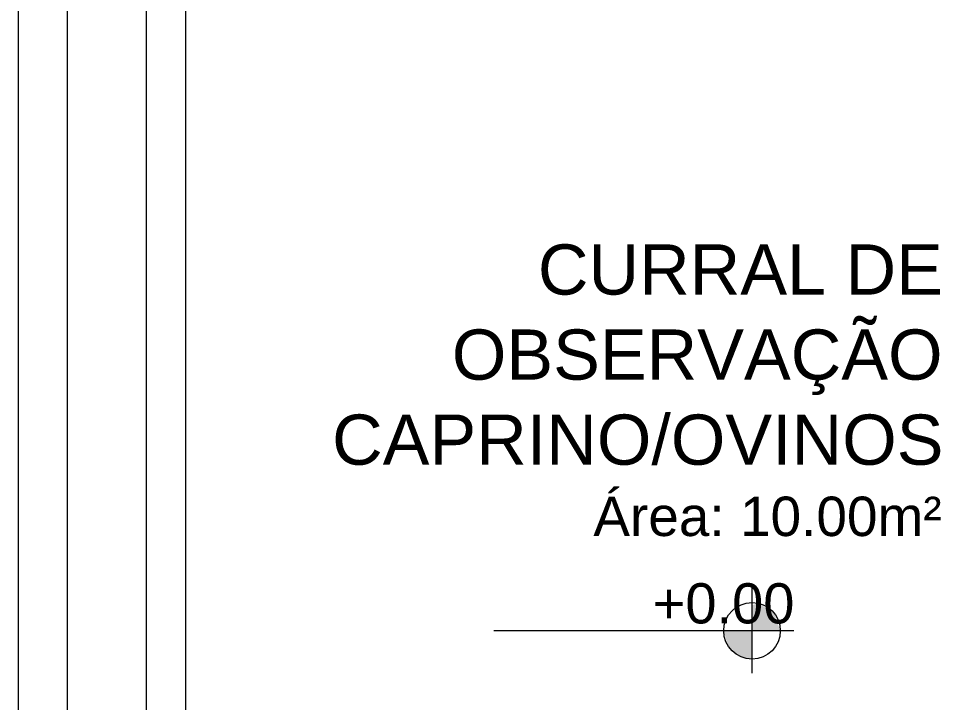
# Model space of a CAD drawing. Header units: metres. Extents: x 147 to 427, y -16 to 162.
# Drawn here: x 298.926 to 301.27, y 100.242 to 101.98 of the extents above; entities that cross this region are included whole.
import ezdxf

# ---------------------------------------------------------------- set-up
doc = ezdxf.new("R2010")
doc.units = ezdxf.units.M
doc.layers.add('1053_ARQ_BASE_MATADOURO_dwg', color=7, linetype='Continuous', lineweight=5, true_color=0x767676)
for name, color, linetype, lineweight in [('A-TEXTO1', 7, 'Continuous', 5), ('A-VISTA01', 7, 'Continuous', 20), ('A-VISTA04', 7, 'Continuous', 5), ('A-VISTA06', 7, 'Continuous', 5)]:
    doc.layers.add(name, color=color, linetype=linetype, lineweight=lineweight)
doc.styles.add('Arial_2', font='arial.ttf', dxfattribs={"height": 0.1275})
doc.styles.add('Arial_3', font='arial.ttf', dxfattribs={"height": 0.1})
doc.styles.add('Arial_9', font='arial.ttf', dxfattribs={"height": 0.102})

# ---------------------------------------------------------------- blocks, each defined once
blk = doc.blocks.new('1053_ARQ_BASE_MATADOURO_dwg_arq geral tgov-4039641-TÉRREO 1_20 - Dependente 1')
at = {"layer": 'A-TEXTO1', "lineweight": 9, "true_color": 0xe2e2e2}
h = blk.add_hatch(color=254, dxfattribs=at)
h.paths.add_polyline_path([(2.1888, 17.1667), (2.1888, 17.2385), (2.1169, 17.2385), (2.1265, 17.2026), (2.1528, 17.1763), (2.1702, 17.1691)])
h.paths.add_polyline_path([(2.1888, 17.2385), (2.2606, 17.2385), (2.245, 17.2833), (2.2048, 17.3086), (2.1888, 17.3033), (2.1888, 17.2545)])
at = {"layer": 'A-TEXTO1', "color": 253, "true_color": 0xaaaaaa}
for p, q in [((2.1888, 17.1311), (2.1888, 17.3583)), ((2.2952, 17.2385), (1.5323, 17.2385))]:
    blk.add_line(p, q, dxfattribs=at)
blk.add_circle((2.1888, 17.2385), 0.0719, dxfattribs=at)
at = {"layer": 'A-VISTA01', "color": 253, "true_color": 0xaaaaaa, "flags": 128}
blk.add_lwpolyline([(0.4496, 15.7782), (1.7496, 15.7782), (1.7496, 16.0282), (0.4496, 16.0282), (0.4496, 19.9261)], dxfattribs=at)
at = {"layer": 'A-VISTA04', "color": 253, "true_color": 0xaaaaaa}
blk.add_line((0.3246, 16.0032), (0.3246, 20.0532), dxfattribs=at)
at = {"layer": 'A-VISTA06', "color": 253, "true_color": 0xaaaaaa}
for p, q in [((0.6496, 16.0281), (0.6496, 20.0281)), ((0.7496, 16.0281), (0.7496, 20.0281))]:
    blk.add_line(p, q, dxfattribs=at)
at = {"layer": 'A-TEXTO1', "attachment_point": 1, "line_spacing_factor": 0.941778}
for s, insert, char_height, width, style in [('CURRAL DE', (1.6446, 18.22), 0.1275, 1.226901, 'Arial_2'), ('OBSERVAÇÃO', (1.426, 18.0039), 0.1275, 1.489139, 'Arial_2'), ('CAPRINO/OVINOS', (1.1216, 17.7878), 0.1275, 1.854399, 'Arial_2'), ('Área: 10.00m²', (1.7855, 17.5792), 0.1, 1.057761, 'Arial_3'), ('+0.00', (1.9361, 17.3592), 0.102, 0.43082, 'Arial_9')]:
    blk.add_mtext(s, dxfattribs=dict(at, insert=insert, char_height=char_height, width=width, style=style))
blk = doc.blocks.new('1053_ARQ_BASE_MATADOURO_dwg-3625622-TÉRREO 1_20 - Dependente 1')
blk.add_blockref('1053_ARQ_BASE_MATADOURO_dwg_arq geral tgov-4039641-TÉRREO 1_20 - Dependente 1', (130.2098, 83.186))

msp = doc.modelspace()

# ---------------------------------------------------------------- block references
at = {"layer": '1053_ARQ_BASE_MATADOURO_dwg', "color": 253, "true_color": 0xaaaaaa}
msp.add_blockref('1053_ARQ_BASE_MATADOURO_dwg-3625622-TÉRREO 1_20 - Dependente 1', (168.392, 0), dxfattribs=at)

doc.saveas('drawing.dxf')
